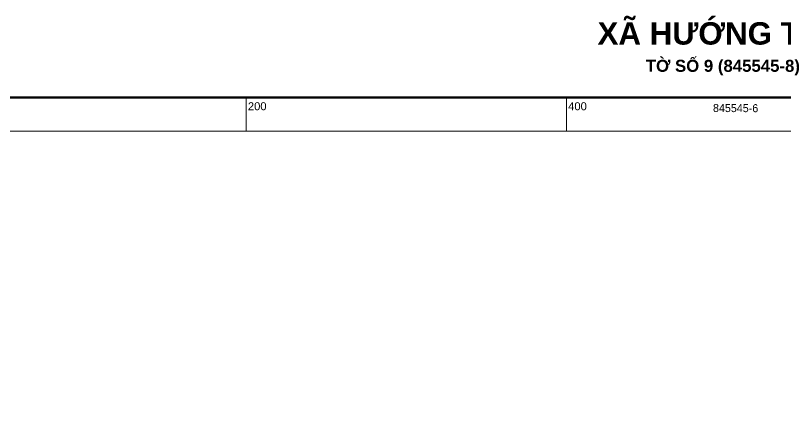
# Model space of a CAD drawing. Header units: metres. Extents: x 545779 to 547235, y 1841259 to 1843294.
# Drawn here: x 546055.8 to 546536.8, y 1843025.5 to 1843272.2 of the extents above; entities that cross this region are included whole.
import ezdxf
from ezdxf.enums import TextEntityAlignment as Align

# ---------------------------------------------------------------- set-up
doc = ezdxf.new("R2010")
doc.units = ezdxf.units.M
doc.header["$MEASUREMENT"] = 0
for name, color, linetype, lineweight in [('Level 55', 7, 'Continuous', 0), ('Level 56', 7, 'Continuous', 0), ('Level 60', 7, 'Continuous', 0), ('Level 61', 7, 'Continuous', 0)]:
    doc.layers.add(name, color=color, linetype=linetype, lineweight=lineweight)
doc.styles.add('Style-VHarial', font='VHarial.shx')
doc.styles.add('Style-VHarialb', font='VHarialb.shx')
doc.styles.add('Style-Vnavan', font='Vnavan.shx')

msp = doc.modelspace()

# ---------------------------------------------------------------- linework, layer by layer
at = {"layer": 'Level 60', "color": 7, "linetype": 'Continuous', "lineweight": 0, "flags": 128}
for points in [[(546200, 1843200), (546200, 1843221)], [(546400, 1843200), (546400, 1843221)]]:
    msp.add_lwpolyline(points, dxfattribs=at)
msp.add_lwpolyline([(545800, 1843200), (547200, 1843200), (547200, 1841800), (545800, 1841800), (545800, 1843200)], close=True, dxfattribs=at)
at = {"layer": 'Level 61', "color": 7, "linetype": 'Continuous', "lineweight": 140, "flags": 128}
msp.add_lwpolyline([(545779, 1843221), (547221, 1843221), (547221, 1841779), (545779, 1841779), (545779, 1843221)], close=True, dxfattribs=at)

# ---------------------------------------------------------------- texts
at = {"layer": 'Level 55', "color": 7, "linetype": 'Continuous', "lineweight": 0, "style": 'Style-VHarialb'}
for s, height, p in [('x· H\xadíng T©n', 14, (546496.62, 1843254)), ('Tê sè 9 (845545-8)', 7.5, (546497.6, 1843237))]:
    msp.add_text(s, height=height, dxfattribs=at).set_placement(p, align=Align.CENTER)
at = {"layer": 'Level 56', "color": 7, "linetype": 'Continuous', "lineweight": 0, "style": 'Style-VHarial'}
for s, p in [('200', (546201, 1843218)), ('400', (546401, 1843218))]:
    msp.add_text(s, height=5, dxfattribs=at).set_placement(p, align=Align.TOP_LEFT)
at = {"layer": 'Level 56', "color": 7, "linetype": 'Continuous', "lineweight": 0, "style": 'Style-Vnavan'}
msp.add_text('845545-6', height=5, rotation=359.6922, dxfattribs=at).set_placement((546505.56, 1843211.85), align=Align.CENTER)

doc.saveas('drawing.dxf')
